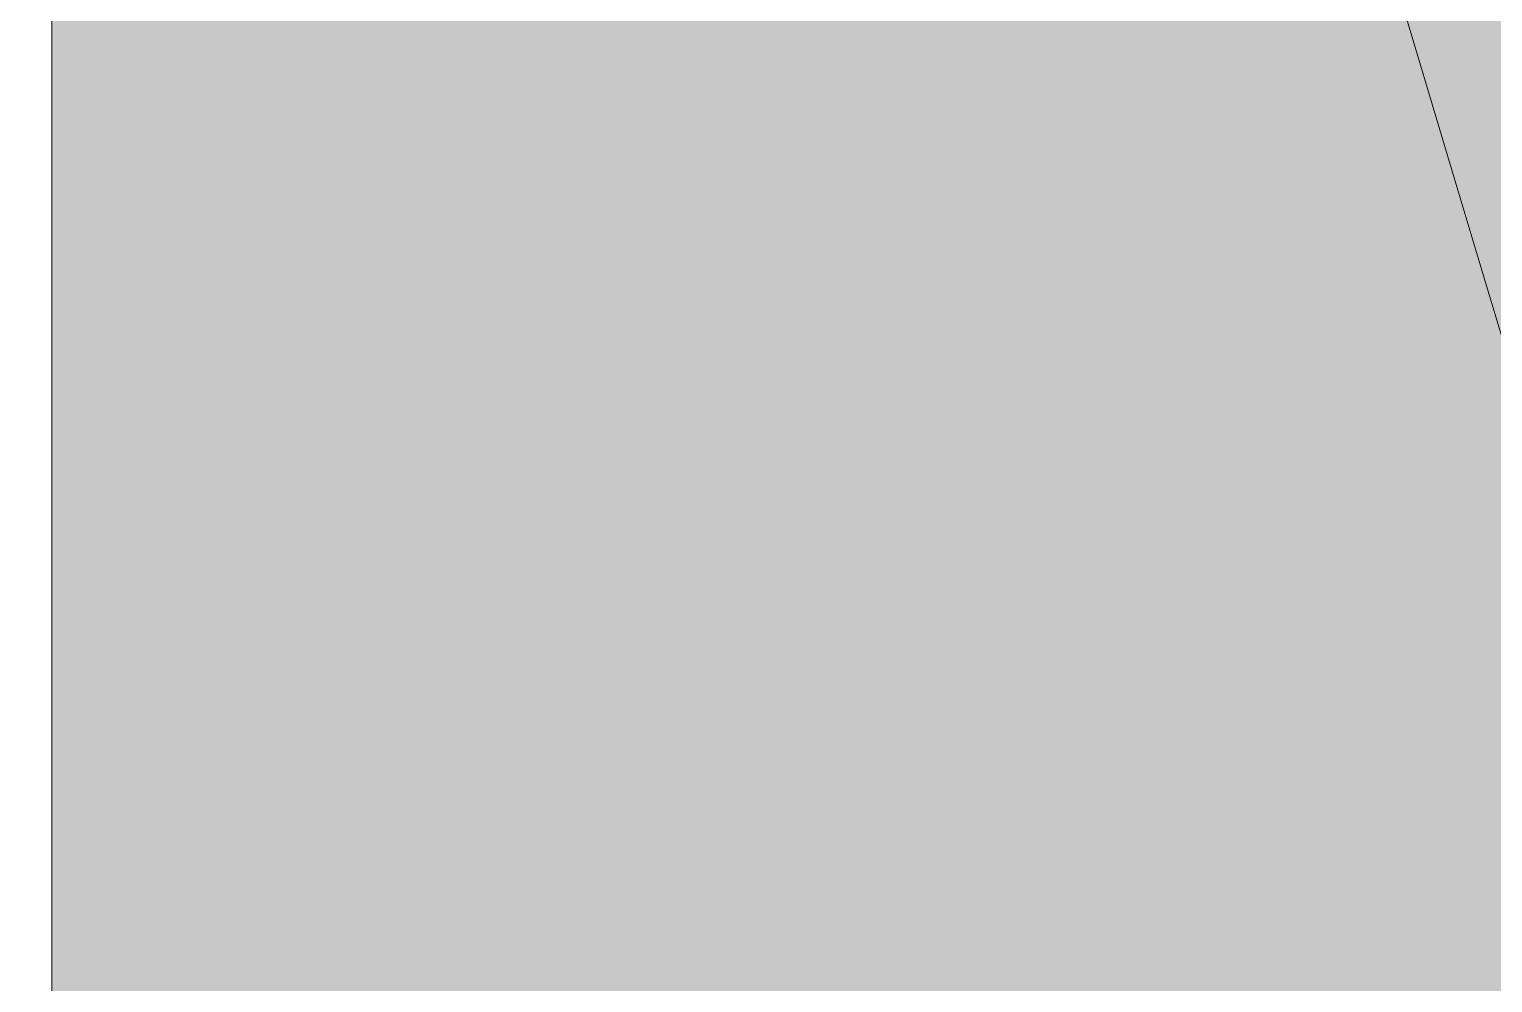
# Model space of a CAD drawing. Header units: millimetres. Extents: x 855 to 55508, y -2517 to 10900.
# Drawn here: x 27701.188 to 27702.285, y 483.408 to 484.123 of the extents above; entities that cross this region are included whole.
import ezdxf

# ---------------------------------------------------------------- set-up
doc = ezdxf.new("R2010")
doc.units = ezdxf.units.MM
doc.linetypes.add('ADSK_Штрих_ш2 п1', pattern=[75, 50, -25])
doc.layers.add('A-DETL-1', color=7, linetype='ADSK_Штрих_ш2 п1', lineweight=9)
doc.layers.add('I-WALL', color=7, linetype='Continuous', lineweight=9)
doc.layers.add('I-FURN-2', color=7, linetype='Continuous', lineweight=9, true_color=0x929daf)
doc.layers.add('I-FURN-6', color=7, linetype='Continuous', lineweight=9, true_color=0xc0c0c0)
doc.layers.add('I-FURN-5', color=7, linetype='Continuous', lineweight=9, true_color=0x677d9f, transparency=0.7)

# ---------------------------------------------------------------- blocks, each defined once
blk = doc.blocks.new('Bed - Small Sizes - 1_118-25585773-Развертка 1_68-2')
at = {"layer": 'I-FURN-5'}
for points in [[(-9176.3189, 348.5297), (-9176.3189, 600), (-9216.3189, 600), (-9216.3189, 484.787), (-9177.1361, 351.3135)], [(-9176.3189, 340.7908), (-9176.3189, 348.5297), (-9216.3189, 484.787), (-9216.3189, 477.2084), (-9199.1289, 421.5849), (-9176.7977, 342.4867)]]:
    blk.add_hatch(color=256, dxfattribs=at).paths.add_polyline_path(points)
at = {"layer": 'I-FURN-6'}
blk.add_line((-9216.3189, 600), (-9216.3189, 330), dxfattribs=at)

msp = doc.modelspace()

# ---------------------------------------------------------------- linework, layer by layer
at = {"layer": 'A-DETL-1'}
msp.add_line((27701.2047, 80), (27701.2047, 950), dxfattribs=at)
at = {"layer": 'I-WALL'}
for points in [[(27701.827, 477.3083), (27581.388, 878.61), (27445.2207, 1277.3879), (27293.325, 1673.642)], [(27529.9814, 1015.1903), (27592.9793, 834.0943), (27650.4026, 657.0403), (27702.2512, 484.0283)], [(27702.2512, 484.0283), (27702.4537, 483.3525), (27702.6561, 482.6768), (27702.8584, 482.0012)]]:
    msp.add_open_spline(points, degree=3, dxfattribs=at)

# ---------------------------------------------------------------- block references
at = {"layer": 'I-FURN-2'}
msp.add_blockref('Bed - Small Sizes - 1_118-25585773-Развертка 1_68-2', (36917.5236, 0), dxfattribs=at)

doc.saveas('drawing.dxf')
